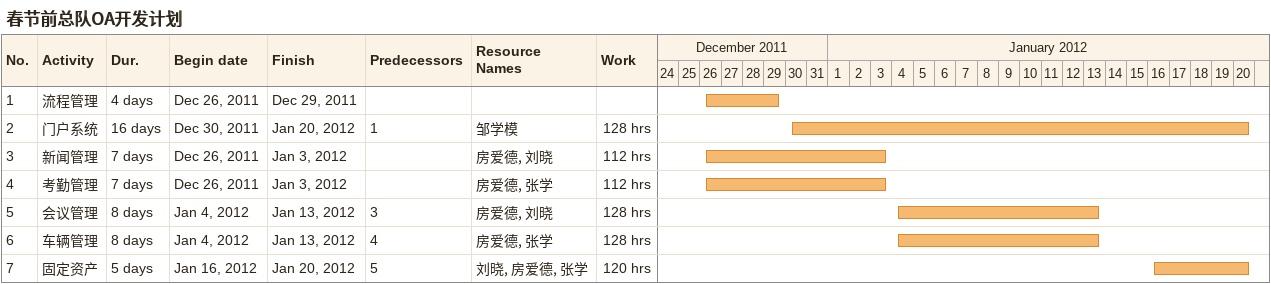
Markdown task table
春节前总队OA开发计划

| ID | Task | Duration | Start | Finish | Predecessors | Resources | Work (h) |
|---|---|---|---|---|---|---|---|
| 1 | 流程管理 | 4d | 2011-12-26 | 2011-12-29 |  |  |  |
| 2 | 门户系统 | 16d | 2011-12-30 | 2012-01-20 | 1 | 邹学模 | 128 |
| 3 | 新闻管理 | 7d | 2011-12-26 | 2012-01-03 |  | 房爱德, 刘晓 | 112 |
| 4 | 考勤管理 | 7d | 2011-12-26 | 2012-01-03 |  | 房爱德, 张学 | 112 |
| 5 | 会议管理 | 8d | 2012-01-04 | 2012-01-13 | 3 | 房爱德, 刘晓 | 128 |
| 6 | 车辆管理 | 8d | 2012-01-04 | 2012-01-13 | 4 | 房爱德, 张学 | 128 |
| 7 | 固定资产 | 5d | 2012-01-16 | 2012-01-20 | 5 | 刘晓, 房爱德, 张学 | 120 |
